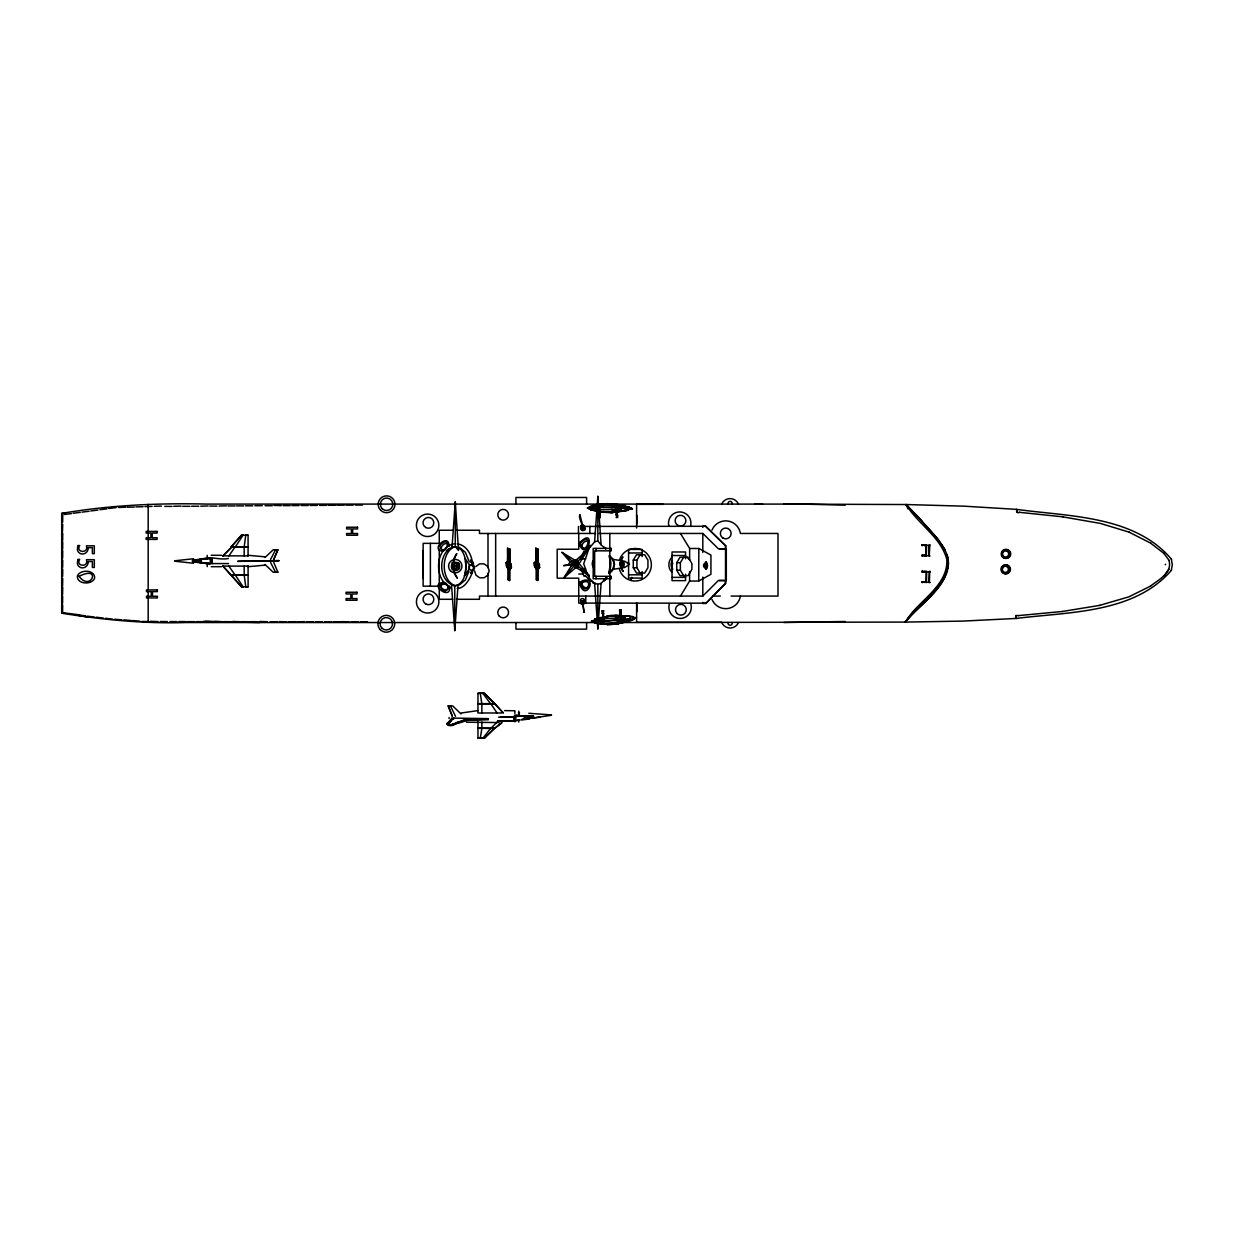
<?xml version="1.0" encoding="UTF-8"?>
<svg xmlns="http://www.w3.org/2000/svg" width="1234" height="1234" viewBox="0 0 1234 1234"><rect width="100%" height="100%" fill="white"/><g stroke="black" fill="none" stroke-linecap="round" stroke-linejoin="round"><path stroke-width="1.5" d="M509.472 562.488L509.457 559.125L507.621 558.154L507.652 561.516M537.608 562.396L537.592 559.033L535.772 558.061C537.268 562.534 531.869 562.488 535.972 568.566L538.07 569.398L539.52 567.578L534.368 562.642L534.43 565.912L535.972 568.566L534.368 562.642M599.122 510.861C598.12 515.781 600.865 514.516 598.613 515.21M930.143 582.51L921.875 581.738L926.549 582.51M925.006 572.052L921.875 571.28L921.875 572.052L926.549 571.28M930.02 555.979L921.752 555.207L926.426 555.979M924.883 545.521L921.752 544.749L921.752 545.521L926.426 544.749M922.415 555.979L922.415 555.207M922.415 545.521L922.415 544.749M922.538 582.51L922.538 581.738M922.538 572.052L922.538 571.28M924.76 582.51L924.76 581.738M924.76 572.052L924.76 571.28M924.636 555.979L924.636 555.207M924.636 545.521L924.636 544.749M925.006 581.738L921.875 582.51M924.883 555.207L921.752 555.979M929.433 582.51L929.433 581.738M929.433 572.052L929.433 571.28M929.31 555.979L929.31 555.207M929.31 545.521L929.31 544.749M930.143 571.28L930.143 572.052L921.875 571.28M930.02 544.749L930.02 545.521L921.752 544.749M62.471 531.669L62.733 524.28M62.595 585.703L62.733 578.252M213.05 621.72L205.662 621.442M222.089 621.72L214.654 621.442M240.214 621.735L232.779 621.458M267.223 621.735L259.834 621.473M295.528 621.674L288.093 621.782M296.978 621.782L304.412 621.689M341.725 621.612L349.176 621.89M455.238 513.066L455.269 501.914L458.524 550.457L455.269 546.554L455.269 501.914L452.014 547.433L455.269 546.554L460.606 549.176A18.587 18.587 0 0 1 464.971 558.354L465.943 565.851A36.881 36.881 0 0 1 464.493 575.754L469.151 569.105A9.671 9.671 0 0 0 469.043 564.293L464.971 558.354M597.811 513.082L597.842 496.346L601.097 544.873L605.863 548.914M599.616 504.29L590.778 506.279L590.731 509.843L598.66 510.861L598.675 505.169L592.659 505.57L587.631 508.099L596.577 511.107M680.474 596.068L689.59 581.044L689.605 571.465M689.636 559.974L689.652 548.482L680.474 533.458M158.075 621.581L150.641 621.288M689.59 581.044L698.722 581.044L698.83 548.482L689.652 548.482M603.071 617.771L602.67 612.542L603.611 620.841L603.457 612.989L602.285 613.699L602.053 610.861L603.673 610.784L602.994 614.116M1016.122 618.45L1015.983 615.581L1016.122 618.45L962.998 621.088L905.447 622.09C918.204 602.639 944.997 588.371 948.622 562.935M1016.646 512.295C1017.448 505.061 1014.857 514.948 1019.392 512.295M603.164 620.841L603.303 612.758L603.333 613.776M621.118 619.992L620.779 611.663L621.118 619.992L620.162 611.694L620.579 616.923M62.656 522.167L62.733 514.933M62.656 549.161L62.733 541.942M62.656 540.507L62.733 533.289M62.656 576.34L62.733 569.105M62.656 567.285L62.733 560.066M62.656 557.999L62.733 550.765M62.579 603.318L62.656 596.084M62.733 587.137L62.595 594.587M62.61 612.28L62.687 605.046M599.739 515.195L599.169 507.714L599.138 516.059M616.722 510.521C614.948 517.879 617.972 511.478 617.756 517.447L616.152 517.447C617.509 519.128 616.059 488.602 617.278 515.442M589.806 507.39L591.333 507.205L588.001 508.069M607.73 503.565L599.354 505.092L599.369 504.243L603.102 503.904M621.304 505.832C617.818 505.817 630.528 505.169 626.61 509.935L611.848 512.588L599.246 511.663L597.78 510.537L597.873 505.385L599.369 504.243L596.408 504.937M620.208 505.647L619.468 510.953L619.561 505.508L612.002 503.719L625.437 505.94L607.467 503.673M602.963 512.28L612.11 512.619L621.489 510.969M616.877 504.382L612.002 503.765M599.616 507.128L617.062 507.421L617.386 515.457L616.769 513.02L617.262 515.149L617.247 514.331M621.473 511.385L616.738 512.079M625.16 506.526L628.492 506.665L632.44 508.917L628.492 507.714L616.692 507.483L616.522 515.473M627.52 507.914L629.124 507.698M925.901 554.467L926.04 545.999M926.024 580.998L926.163 572.53M926.379 554.467L926.533 546.014M926.503 580.998L926.657 572.545M928.878 554.513L929.032 546.06M929.433 546.06L929.279 554.529L929.588 546.076M929.001 581.044L929.156 572.591M929.403 581.06L929.711 572.607M619.777 612.851C620.933 611.139 620.471 615.334 621.165 609.935L619.561 610.012L619.777 612.866M602.979 614.008L603.179 613.252L603.287 615.257L602.701 613.144L602.747 614.023M620.486 613.267L620.548 612.326L620.64 614.362M506.218 562.735L507.652 561.285L506.218 562.735L506.295 566.005L507.837 568.658L509.935 569.491L511.37 567.671L506.218 562.735L507.837 568.658L511.354 568.041L511.292 564.771L509.75 562.118L511.292 564.771M507.837 568.658L511.37 567.671L509.935 569.491M534.43 565.912L538.086 569.044L539.52 567.578L535.988 568.195M537.885 562.025L539.428 564.678L537.885 562.025L539.505 567.948L539.428 564.678M508.315 579.98L508.331 549.454L509.596 550.04L509.58 580.551L508.315 579.98L508.315 555.67M536.451 579.887L536.481 549.377L537.746 549.948L537.716 580.458L536.451 579.887L536.451 555.578M599.462 515.642L599.4 510.783M599.354 507.698L599.431 515.318M620.501 614.439L620.07 612.372L620.579 613.144M705.293 565.882L704.614 565.373L705.509 565.588M507.621 558.154L509.457 559.125L509.441 562.966M535.772 558.061L537.592 559.033L537.592 562.874M603.426 620.949L603.272 617.648L611.061 615.658L625.006 615.843M596.315 511.046L612.11 512.496L625.36 510.398M599.323 515.288L599.092 507.745M599.061 515.118L599.601 510.799M617.278 515.257L616.877 514.177L616.645 515.164M616.506 514.917L617.262 515.087L617.247 507.668M603.503 613.56L602.963 612.388L603.133 614.871M1165.205 564.771L1165.667 564.231M471.959 565.727L472.175 562.318L473.301 562.38L471.835 562.55M606.727 577.666L601.097 583.373L597.842 584.268C588.325 582.402 586.69 571.357 583.682 563.799L588.957 548.606L594.603 541.865L597.842 496.346L597.842 540.97L601.097 544.873M601.097 583.373L597.842 628.908L594.603 583.373M607.02 511.832L599.23 511.709M611.987 504.305L619.561 505.508M611.863 512.033L607.329 511.848M602.593 613.807L603.287 612.511L603.364 614.918M620.81 611.987L619.992 612.295L620.995 612.712M620.995 613.051L620.81 612.265L620.779 614.27M472.344 572.854L471.203 572.345L472.344 572.854L472.668 569.352M573.486 564.354C573.131 560.236 579.965 561.701 577.928 565.311C576.185 569.368 571.774 562.072 574.473 566.051M573.594 564.863L573.795 562.905M575.877 566.499L574.427 564.941L574.967 562.241L576.371 561.779M577.928 565.311L578.144 563.367M577.373 564.031L576.957 565.28M248.08 546.77L231.19 546.909L244.162 546.986L245.736 535.186L248.08 535.17L248.08 556.025M620.07 612.542L620.455 614.223M628.353 563.753L628.584 562.118M1171.344 570.247L1172.3 564.786L1171.405 559.326M448.991 546.261C449.346 531.576 428.63 550.626 443.515 551.243M477.959 721.797L477.959 738.086L480.304 738.148L481.877 728.214L494.849 728.122L501.822 722.445M582.109 526.64C584.654 527.828 578.129 518.65 579.749 514.809M583.975 612.403L582.556 601.498L584.129 612.372M704.83 564.432L706.064 561.917L707.283 566.699L706.064 569.213L704.83 564.432A7.065 2.036 6.5 0 0 707.283 566.699M630.882 580.489L631.731 577.342M468.951 571.219L465.372 580.011L459.187 585.07M470.462 572.468L472.036 572.622C472.175 570.478 472.529 572.36 471.99 571.589C474.35 568.257 467.547 588.788 457.212 588.417M581.507 557.151L584.083 551.305M602.423 613.606L602.624 612.789M619.931 612.758L620.116 611.956M616.445 515.18L617.262 514.825M617.416 514.701L616.938 515.658L616.368 514.902M609.75 556.349A25.204 25.204 0 0 1 608.778 573.409L612.48 569.429L614.517 564.354L612.48 559.28L609.241 555.917L610.414 563.799L608.778 573.409C615.967 570.123 616.306 559.588 609.241 555.917M577.188 564.987L577.173 563.275M622.075 622.538L905.447 622.09C917.201 600.912 948.175 586.921 946.833 559.449C940.771 536.651 916.97 523.386 906.203 504.536L963.739 506.156L1016.801 509.38M277.866 549.747L273.022 561.208L277.866 549.747L273.254 549.747L265.017 557.49M590.176 545.212L589.081 547.125M612.033 624.327L607.143 624.435L616.306 624.018L629.618 620.239M573.594 563.383L574.905 561.917M573.872 564.694L574.041 563.12M575.245 563.552L576.54 562.596L578.252 563.876M575.368 566.452L577.836 564.817M576.833 566.298L577.867 563.522M672.731 563.136L671.805 566.298L672.731 569.476M270.539 559.573L275.568 549.747M612.002 503.719L607.452 504.382M591.703 621.257L596.886 623.417L602.902 623.432L602.516 617.756L600.171 617.679L615.843 615.118L625.299 616.167M605.385 548.498L604.675 547.51C607.082 548.883 604.552 548.174 605.262 547.665L604.475 547.803L605.539 548.544M472.19 563.676L473.47 563.383L472.684 563.306M473.347 563.398L472.483 563.491M633.273 560.128L636.513 554.776L644.703 554.776L647.943 560.128L647.943 567.702L644.703 573.07L636.513 573.07L633.273 567.702L633.273 560.128L636.914 560.128L640.138 554.776M691.395 570.262L688.156 575.615L679.949 575.615L676.726 570.262L676.726 562.689L679.949 557.336L688.156 557.336L691.395 562.689M683.59 575.615L680.366 570.262L680.366 562.689L683.59 557.336M605.308 548.266L604.675 547.51M605.262 547.665L604.475 547.803L605.555 547.973M574.628 563.506L573.224 562.596L587.353 550.364L577.697 566.036L563.938 577.774L573.671 562.01M457.413 722.522L452.785 725.438L448.173 725.438L451.089 720.486M200.062 560.298C207.605 554.822 219.806 560.637 228.475 558.447L228.475 558.447M200.787 562.411L200.787 559.573M473.208 563.383L472.421 563.707L473.47 563.383M605.94 577.805L603.688 580.69L606.388 577.512M606.542 578.052L603.688 580.69L606.665 577.682M235.247 546.986L243.098 535.186L248.08 535.155M222.83 556.025L231.899 546.878L222.83 555.902L228.892 555.84L235.247 546.724M584.068 601.945C587.06 598.475 579.332 596.855 580.597 601.22M581.677 527.288C578.345 532.579 588.942 530.713 584.052 526.872M449.068 548.544L446.461 550.888M606.11 577.666L603.688 580.69M1150.52 586.042C1158.448 579.872 1172.809 572.684 1168.922 560.329M1164.094 575.846L1169.014 569.198M1171.482 570.231C1133.845 613.822 1068.521 611.802 1015.968 618.465M617.185 514.994L617.077 512.989L616.584 515.504M606.249 578.021L604.413 580.381L606.341 577.898M480.304 738.148L482.941 738.148L490.793 728.214M605.138 548.22L604.475 547.803L605.555 548.312M470.833 573.548L473.486 569.105L473.362 564.293M563.938 577.774L574.473 565.434M576.818 562.704L587.353 550.364M577.049 565.835L576.047 564.925L577.527 564.293M590.083 546.832L582.494 554.004L588.957 548.606M534.353 563.013L535.787 561.547M477.959 728.276L490.793 728.446L497.148 722.013M584.16 526.424L705.817 526.286L725.654 545.844L725.654 548.775M725.53 545.706L725.499 583.682L725.654 580.504M905.201 622.09C920.549 602.886 949.717 586.489 948.252 558.848M905.447 622.09C921.196 601.914 959.805 580.042 944.936 549.917M456.487 599.292L479.471 599.292L479.471 596.068L702.809 596.068L718.373 580.504L726.302 580.504L726.302 548.775L718.373 548.775L702.809 533.458L598.845 533.458M705.725 603.549L725.453 583.481L705.987 603.364L702.809 603.549L702.809 602.377M494.849 727.89L484.53 737.994L477.959 737.994M446.909 723.911L451.567 719.376L451.567 718.08L488.309 718.62L488.309 719.731L467.655 720.317L450.379 725.607L446.909 723.911L451.567 718.79M494.849 728.122L484.53 738.086L482.941 738.148M601.668 618.141L603.04 616.877L603.411 617.571M453.942 718.157L447.541 724.219L450.379 721.797M448.405 588.726C444.826 592.875 436.821 585.332 442.944 583.034M589.096 586.381C582.664 591.95 577.605 577.743 586.952 581.013M603.719 621.412L621.273 619.73M501.822 722.877L494.849 728.276L490.793 728.446M632.302 620.085L636.358 617.509L632.502 618.959M576.941 565.095C572.684 567.301 575.26 559.465 577.342 563.861M634.415 618.573L636.389 617.879M475.954 566.529L479.61 563.876L484.129 563.876L487.785 566.529L489.188 570.833L487.785 575.137L484.129 577.79L479.61 577.79L475.954 575.137L474.566 570.833M202.283 558.971L200.864 560.483L201.466 562.457L208.238 563.336M570.879 561.655L568.766 563.799L570.879 565.943M595.22 622.8L591.965 621.165L600.418 617.632M525.268 719.53L527.72 719.083M525.992 719.206L521.164 719.838M628.168 510.305L625.098 510.753L631.037 508.501L628.229 506.603M448.173 725.176L452.785 725.176L457.413 722.245M452.03 547.217C437.237 554.313 438.332 582.926 455.608 585.749M514.825 720.795L497.58 721.165L514.825 720.795L514.825 721.875M632.44 508.547L625.345 510.814M576.587 563.691L577.651 562.519M588.633 507.698L587.893 508.115L590.978 509.858M698.722 581.044L710.938 574.288L710.938 555.069L698.83 548.482M1150.659 586.042L1128.848 596.855L1099.772 605.339M525.854 719.16L527.72 717.401L533.52 716.198L533.52 717.247L527.334 719.16M596.5 618.589L594.68 619.314L600.171 617.679L594.665 619.283L594.958 622.831L597.148 623.355M595.528 622.615L596.516 622.723M636.358 617.509L633.798 618.419L635.248 617.941L632.271 616.445L625.006 615.812M599.431 516.028L599.77 514.871M620.656 619.992L630.805 619.175M625.407 508.84L627.998 507.899L625.437 506.896M589.004 507.344L587.276 508.115L588.618 508.069M592.922 505.616L587.893 508.115L592.613 509.287M467.408 718.62L449.932 725.391L465.665 719.838M533.52 717.247L524.172 719.391M529.679 718.404L531.546 717.818L531.546 716.661L526.301 718.419L527.813 718.743M592.721 621.55L591.965 621.18L596.593 619.715M446.909 723.309L450.379 725.006L467.655 719.731L488.309 719.144L472.838 719.221M629.294 620.964L616.306 624.018L623.725 621.751L623.278 616.321C637.654 613.606 623.509 626.085 635.248 617.956L633.428 618.404M529.849 718.62L528.877 718.882M621.581 506.233L603.148 505.261L587.893 508.13L603.071 509.781L621.52 509.472M195.003 559.85L195.79 559.65M594.603 541.865L597.842 540.97M528.815 718.435L532.502 717.448L532.502 716.399L516.275 715.55M200.201 561.485L195.003 562.133L206.387 563.583L228.475 563.583M522.568 719.499L525.329 718.79M625.792 622.121L629.587 621.165M195.682 562.38L192.519 561.609L192.519 560.39L201.882 558.832M629.247 620.363L624.358 621.535M573.424 560.699L576.849 559.881M455.269 546.554C440.538 551.644 440.538 580.643 455.269 585.749C465.526 583.343 466.498 569.753 465.588 561.069M604.583 580.119L603.534 580.366L604.783 580.427M192.519 560.39L198.705 559.943M616.568 624.08L625.499 621.936M530.25 718.342L531.036 718.25M625.7 620.887C614.671 622.63 602.686 624.605 591.965 621.165L606.989 618.543L625.437 617.663M461.13 713.021L477.959 710.614M603.056 616.907L620.239 615.565M705.37 564.848L704.923 566.468M199.337 559.604L209.888 558.215M454.004 543.87C434.538 547.85 433.458 580.026 450.796 587.816M526.702 716.044L515.735 716.229L515.735 720.702L518.804 720.178M519.56 715.396L514.825 715.072M533.52 716.198L518.804 715.689L518.804 711.108M518.804 720.347L513.915 720.702L513.915 716.214L519.653 715.581M264.909 565.157L248.08 566.699M563.722 565.527L568.936 564.648M551.459 715.288L532.502 718.034L539.86 717.232M1062.273 611.493L1099.926 605.339M174.58 560.807L193.537 558.74M621.489 511.154L625.36 510.567M521.55 719.499L526.995 718.712M616.476 511.894L607.02 511.786M519.915 720.116L517.817 720.332M108.669 508.454L116.011 507.621M606.727 616.059L611.308 615.473M99.877 509.719L107.05 508.824M64.245 514.485L71.418 513.591M73.13 513.251L80.303 512.357M81.999 512.141L89.172 511.246M90.807 510.953L97.98 510.058M596.068 622.538L185.64 622.538C144.07 623.818 102.669 619.73 61.7 613.236L61.7 513.39C109.749 505.138 158.538 502.901 207.266 504.089L805.015 504.089M198.705 562.041L192.519 561.609M563.737 565.681L570.771 564.956M580.998 559.203L585.703 558.724M612.48 569.429L624.759 567.455L629.417 564.354L624.759 561.254L612.48 559.28M1018.59 615.581L1062.412 611.478M627.813 619.19L630.605 618.944M204.844 558.724L211.446 558.663L211.446 563.336M624.358 619.483L630.775 618.805M611.324 615.612L625.252 615.781M616.059 617.602L620.671 617.231M625.576 619.252L599.153 621.365M616.46 622.46L621.072 622.075M611.771 624.342L616.553 623.941M208.006 558.539L193.537 560.39L193.537 561.609L209.765 563.583M604.83 621.088L593.878 621.427M599.184 621.735L602.207 621.52M477.944 693.369L484.515 693.369L494.834 703.812L477.944 703.812M602.053 610.892L603.657 610.815M619.561 610.043L621.165 609.966M845.151 621.473L783.744 622.522M595.606 505.94L587.893 508.13L600.742 507.375M590.731 509.843L596.315 511.077M607.452 504.351L602.84 503.858M125.806 507.143L118.433 507.513M504.629 717.139L514.054 716.8C484.222 717.494 515.951 716.352 498.551 717.139M607.452 623.802L611.725 623.679M154.25 506.264L161.469 506.094M127.256 507.205L134.491 507.035M135.91 506.896L143.129 506.727M144.887 506.588L152.121 506.418M196.206 559.773L197.162 559.789M248.096 575.229L231.205 575.229L222.83 565.974L241.525 586.829L243.113 586.844M607.421 624.527L612.049 624.45M477.944 703.642L494.834 703.642L503.21 712.974M503.21 712.728L484.515 693.23L477.944 693.23L477.944 712.974L501.698 712.99M599.246 513.56L599.77 515.719L599.77 513.514M598.644 517.74L600.248 517.74L599.724 514.763M231.205 575.121L248.096 575.029M222.83 566.097L248.096 566.097M593.909 621.797L595.436 621.859L591.333 621.226L595.42 621.504M243.098 535.14L241.525 535.155L231.19 546.909L241.525 535.17L243.098 535.186M248.08 546.971L244.162 546.986M248.096 565.974L248.096 586.829L241.525 586.813L231.205 575.029M273.84 505.416L281.29 505.632M181.136 506.11L173.747 506.279M208.176 505.986L200.726 506.156M226.501 505.847L219.066 506.017M254.898 505.724L262.348 505.678M336.851 505.2L344.286 505.153M61.7 513.39L65.217 513.375M663.26 504.336L636.605 504.336L636.605 527.998M705.817 526.286L702.809 526.286L702.809 527.334M452.662 530.25L439.258 530.25L439.258 543.346L423.139 543.346L423.139 586.181L439.258 586.181L439.258 548.945M456.487 530.25L479.471 530.25L479.471 533.474L595.59 533.458M725.654 545.844L705.694 526.424M423.139 550.811L423.139 578.515M628.584 552.971L642.112 552.971M211.215 555.285L221.426 555.285M248.08 555.285L264.909 556.827M672.036 555.516L685.564 555.516M228.892 555.84L248.08 555.902M573.455 560.282L576.972 560.282M676.726 562.689L680.366 562.689M209.888 563.784L199.337 562.38M211.215 566.699L221.426 566.699M575.214 567.316L578.731 567.316M633.273 567.702L636.914 567.702L640.138 573.07M676.726 570.262L680.366 570.262M277.866 572.144L273.254 572.252L265.017 564.509M578.731 574.011L582.587 574.011M628.584 574.813L642.112 574.813M672.036 577.373L685.564 577.373M585.502 576.448L585.24 575.46L590.022 580.782L591.564 580.782M454.667 585.965L458.03 585.07L454.775 630.605L451.536 585.07L454.775 585.965L454.775 630.605L454.744 613.869M712.928 596.068L720.347 596.068M731.13 596.068L777.991 596.068L777.991 533.458L740.4 533.458A14.839 14.839 0 0 0 712.003 530.08M452.662 599.292L439.258 599.292L439.258 588.063M705.786 603.164L578.731 603.102L578.731 578.175L557.182 578.175L557.182 549.238L578.731 549.238L578.731 533.458M1015.983 615.581L1018.744 615.581M452.338 716.306L448.173 705.848L452.785 705.956L461.022 713.992M499.014 722.569L466.56 722.198M754.93 504.089L762.627 504.089M783.744 504.104L906.203 504.536L921.644 520.609M61.7 613.236L65.217 613.252M599.801 622.861L592.69 621.196M345.844 505.122L353.078 505.153M355.207 505.045L362.441 505.076M319.359 505.338L326.594 505.354M328.198 505.261L335.432 505.292M291.872 505.554L299.106 505.57M301.034 505.477L308.253 505.493M310.073 505.4L317.308 505.431M265.094 505.693L272.313 505.724M283.002 505.616L290.221 505.647M236.558 505.878L243.777 505.894M245.551 505.801L252.769 505.817M209.78 506.079L216.999 506.11M227.904 505.94L235.123 505.955M191.578 506.233L198.813 506.248M164.785 506.372L172.02 506.403M182.694 506.295L189.928 506.31M358.384 621.705L350.934 621.813M804.907 504.151L845.151 505.153M595.066 507.097L598.104 507.128M595.066 507.467L603.873 507.436M248.096 586.813L245.751 586.798L244.178 574.998M360.297 621.813L367.531 621.905M333.288 621.813L340.522 621.89M315.164 621.797L322.398 621.874M324.449 621.797L331.684 621.89M279.146 621.689L286.381 621.782M306.125 621.797L313.359 621.874M250.641 621.658L257.86 621.735M270.184 621.72L277.403 621.797M241.648 621.658L248.867 621.735M224.156 621.643L231.39 621.72M178.837 621.535L186.072 621.612M187.784 621.627L195.018 621.705M196.669 621.627L203.903 621.705M169.876 621.55L177.11 621.643M259.634 622.538L203.595 621.288M160.204 621.504L167.438 621.597M141.848 621.458L149.083 621.55M504.629 710.614L514.825 710.753M612.265 505.261L616.877 505.338M603.117 507.56L612.234 507.714M616.136 507.652L621.566 507.884M626.779 507.976L620.347 507.714M612.172 510.136L616.799 510.213M612.002 507.575L616.846 507.806M481.877 728.214L477.959 728.122M623.787 507.791L627.998 507.899M525.082 715.813L525.992 718.003L531.036 716.26L530.25 716.013M451.567 718.666L453.942 718.759M528.815 713.283L551.459 714.918M601.668 618.095L602.084 623.263L607.406 624.404M193.537 563.259L174.58 561.177M628.908 616.121L634.986 618.018M624.358 621.566L623.941 616.398L611.061 615.658M625.283 615.982L629.201 616.306M123.693 619.884L130.912 620.486M132.578 620.563L139.797 621.149M114.731 619.237L121.935 619.838M62.764 612.897L69.968 613.56M472.961 562.596L469.676 561.871M444.533 582.371C426.409 583.158 452.199 602.3 449.484 585.903M582.571 568.566L585.703 568.874M1016.662 509.38C1069.107 516.63 1134.432 515.318 1171.56 559.326M1019.238 512.295L1063.029 516.861M574.689 562.396L575.692 563.29M596.5 622.676L600.927 623.772M596.886 623.417L603.904 624.25M621.319 505.2L616.614 504.444M591.965 621.165L594.433 621.566M70.739 613.714L77.912 614.64M96.314 617.201L103.486 618.126M105.615 618.296L112.788 619.221M87.383 616.152L94.555 617.077M523.756 719.53L525.19 719.221L523.756 716.013L514.593 716.584L514.609 720.641M629.818 508.177L632.44 508.917M78.683 614.841L85.825 615.997M592.875 582.957L595.451 583.404M1062.875 516.876L1100.45 523.432L1129.403 532.24M518.804 712.836L519.56 715.658M75.259 614.763L87.599 616.985M621.597 504.999L625.453 505.709M518.342 712.789L519.56 713.021M457.212 543.87C467.578 545.166 472.653 556.735 472.637 566.144M630.435 508.346L631.299 508.547L630.435 507.992M593.755 582.88L591.009 580.443M198.319 560.02L200.201 560.498M629.895 508.161L631.299 508.562M445.15 583.003L446.261 583.358M603.272 617.771L602.902 613.283L603.148 615.211M620.825 612.342L620.471 611.555L620.625 614.023M599.755 515.102L599.308 513.329M507.837 568.288L509.951 569.136M538.194 549.207L535.757 548.143L535.864 568.072L538.302 569.152L538.194 549.207L538.302 567.347M538.225 553.711L535.787 552.631L535.757 548.143L535.864 568.072L535.849 565.079M510.166 569.244L510.058 549.3L510.166 569.244L507.729 568.164L507.606 548.22L510.058 549.3L510.089 553.804L507.637 552.724M575.152 564.524L576.047 564.925M536.481 579.101L537.746 579.687M508.346 579.193L509.596 579.764M1129.264 532.24L1150.936 543.284M589.204 541.788C585.132 538.718 578.7 546.292 583.898 548.806M448.497 544.132C444.441 541.063 437.993 548.621 443.207 551.135M459.187 547.217L465.372 552.292L468.951 561.069M573.671 566.036L561.948 552.369L577.111 561.547A2.854 2.854 0 0 0 573.224 562.596M575.969 567.455L589.343 575.769L579.132 563.707L577.944 566.036L589.343 575.769M201.882 563.167L200.062 561.686M1150.782 543.284L1164.248 553.634M561.948 552.369L574.273 562.889M914.502 513.591L905.957 504.536L909.35 508.269M914.101 512.974L928.169 528.121M921.397 520.609L938.349 539.613L945.182 549.901M470.478 559.912L472.684 562.75M927.814 527.535L938.364 540.091M933.382 533.844L942.144 545.305M524.172 715.627L525.854 718.311M482.941 693.462L490.777 703.966M1164.094 553.634L1169.061 560.329M228.907 566.159L235.262 575.275M604.722 580.396L606.264 577.898L604.398 579.918M490.777 703.719L497.148 713.082M235.262 574.998L243.113 586.798M941.943 544.934L945.028 550.133M584.083 576.309L580.998 568.874M576.201 563.352L576.694 564.2M607.159 624.466L603.58 623.463L603.657 624.311M270.539 562.411L275.568 572.252M450.472 705.956L455.516 716.306M273.717 562.318L277.866 572.252M448.173 705.848L452.338 716.198M906.203 504.536L907.946 508.871M582.217 601.976L583.034 601.837M589.682 579.594L590.022 580.782M509.75 562.118L511.354 568.041M947.064 554.606L948.329 559.125M579.903 514.809L582.957 526.548M480.288 693.462L481.862 703.966M599.369 507.776L599.601 515.303M620.841 612.696L620.779 616.923M603.272 615.103L603.179 613.252M602.948 615.118L602.932 613.499M620.579 616.83L620.733 620.008M603.071 617.679L603.241 620.856M620.779 616.799L620.933 620.008M617.123 510.614L617.201 513.359M616.923 510.629L616.846 515.01M507.606 548.22L507.729 568.164M597.811 612.172L597.842 628.908L597.842 584.268M726.055 548.775L726.055 580.504M724.404 548.775L719.345 548.775M724.404 580.504L719.113 580.504M702.809 533.458L702.809 552.431M702.809 577.096L702.809 596.068M691.919 563.522L691.919 569.414M685.564 558.724L685.564 551.984L672.036 551.984L672.036 580.628L685.564 580.628L685.564 574.165M642.112 556.596L642.112 549.423L628.584 549.423L628.584 578.067L642.112 578.067L642.112 571.62M636.96 515.411L636.96 524.049M636.914 560.128L636.914 567.702M636.852 603.21L636.852 611.848M636.605 603.21L636.605 622.291L721.659 622.291L722.476 623.88A9.101 9.101 0 0 0 738.472 622.538M609.812 533.458L609.812 596.068M596.084 548.405L596.084 550.842M596.084 576.309L596.084 578.746M589.852 526.424L589.852 533.458M586.597 504.089L586.597 497.472L515.951 497.472L515.951 504.089M586.597 622.538L586.597 629.155L515.951 629.155L515.951 622.538M585.764 596.068L585.764 603.102M578.468 526.424L578.468 533.458M537.746 549.948L537.716 580.458M518.804 719.746L518.804 722.075M514.825 711.293L514.825 713.437M509.596 550.04L509.58 580.551M495.667 533.474L495.667 596.068M488.001 533.474L488.001 567.609M488.001 573.301L488.001 596.068M481.862 703.719L481.862 713.082M481.877 722.013L481.877 728.446M449.083 717.509L449.083 718.574M430.388 543.346L430.388 586.181M276.971 560.483L276.971 561.516M244.162 546.724L244.162 555.84M244.178 566.159L244.178 575.275M212.14 558.4L212.14 563.583M210.304 558.4L210.304 563.583M207.235 555.377L207.235 558.4M207.235 563.583L207.235 566.607M148.173 504.382L148.173 622.229M721.659 504.089A9.178 9.178 0 0 1 738.472 504.089M732.163 622.538A2.129 2.129 0 0 1 730.112 625.252A2.129 2.129 0 0 1 728.075 622.538M740.4 596.068A14.839 14.839 0 0 1 712.003 599.446M593.847 567.794A5.646 5.646 0 0 1 593.847 559.804M594.325 567.332A4.566 4.566 0 0 1 594.325 560.884M573.224 565.45A2.854 2.854 0 0 1 572.931 563.275M577.697 562.01A2.854 2.854 0 0 1 578.53 564.015M577.389 566.977A3.409 3.409 0 0 1 574.797 567.316M572.73 565.727A3.409 3.409 0 0 1 572.391 563.136M574.797 560.714A3.409 3.409 0 0 1 576.571 560.714M452.6 563.475A4.196 4.196 0 0 1 459.495 565.002A4.196 4.196 0 0 1 455.207 570.617A4.196 4.196 0 0 1 451.937 564.354M619.36 560.544A16.289 16.289 0 0 1 644.426 551.428A16.289 16.289 0 0 1 644.426 578.098A16.289 16.289 0 0 1 619.36 568.967M672.206 568.751A8.299 8.299 0 0 1 672.206 560.452M668.859 526.07A11.229 11.229 0 0 1 679.718 511.925A11.229 11.229 0 0 1 690.562 526.07M690.947 604.336A11.229 11.229 0 0 1 680.104 618.481A11.229 11.229 0 0 1 669.244 604.336M467.887 572.16A12.031 12.031 0 0 1 464.493 575.754M1003.119 550.75A4.473 4.458 88.5 0 1 1009.427 550.75A4.473 4.458 88.5 0 1 1009.427 557.074A4.473 4.458 88.5 0 1 1003.119 557.074M1002.409 556.148A4.473 4.458 88.5 0 1 1001.962 555.069M1001.807 553.912A4.473 4.458 88.5 0 1 1002.409 551.675M1006.204 550.858A3.07 3.054 88.5 0 1 1006.99 550.95M1008.841 552.385A3.07 3.054 88.5 0 1 1009.15 553.125M1009.15 554.714A3.07 3.054 88.5 0 1 1008.841 555.454M1007.468 566.668A3.07 3.054 88.5 0 1 1008.101 567.162M1008.903 568.535A3.07 3.054 88.5 0 1 1008.903 570.123M1001.715 568.164A4.473 4.458 88.5 0 1 1008.579 565.666A4.473 4.458 88.5 0 1 1008.579 572.992A4.473 4.458 88.5 0 1 1001.715 570.478M671.975 572.345A10.72 10.72 0 0 1 671.975 557.182M687.137 557.182A10.72 10.72 0 0 1 688.834 559.403M728.075 504.089A2.129 2.129 0 0 1 730.112 501.374A2.129 2.129 0 0 1 732.163 504.089M706.295 563.707A2.036 2.036 0 0 1 706.295 567.47M705.246 567.594A2.036 2.036 0 0 1 703.503 565.311A2.036 2.036 0 0 1 705.786 563.568M706.573 564.216A1.728 1.728 0 0 1 706.573 566.961M705.293 567.301A1.728 1.728 0 0 1 705.293 563.876M706.82 568.519A7.065 5.352 25.9 0 1 705.293 562.611M704.83 566.699A7.065 2.036 -6.6 0 1 707.283 564.432M706.064 569.213A7.065 6.617 90 0 1 706.064 561.917M705.308 568.519A7.065 5.352 -25.9 0 1 706.82 562.611M452.261 562.781L452.076 568.982L458.57 569.167L458.77 562.966L452.261 562.781M620.162 562.426L620.054 566.082L623.895 566.19L624.003 562.534L620.162 562.426M88.077 547.695C88.879 552.709 82.323 556.241 78.791 552.493A5.183 5.183 0 0 1 77.387 549.732L77.804 545.521L79.701 545.521C75.197 552.662 89.095 553.85 86.395 545.829L94.308 545.829L94.308 553.619L92.38 553.619L92.38 547.695L88.077 547.695M88.077 561.547C88.879 566.545 82.323 570.093 78.791 566.344A5.183 5.183 0 0 1 77.387 563.583L77.804 559.372L79.701 559.372C75.197 566.499 89.095 567.702 86.395 559.681L94.308 559.681L94.308 567.47L92.38 567.47L92.38 561.547L88.077 561.547M77.449 575.877C76.508 584.453 91.871 585.209 94.586 578.33C95.512 569.738 80.164 569.013 77.449 575.877M79.069 576.324C90.977 592.443 102.052 564.601 79.069 576.324M439.566 545.844C445.69 561.455 453.279 531.175 439.566 545.844M578.962 543.376C586.551 564.678 597.75 523.71 578.962 543.376M580.258 543.5C586.397 559.11 593.97 528.831 580.258 543.5M454.868 565.681C456.025 569.491 457.984 563.105 454.868 565.681M621.705 564.139L622.861 564.462L621.705 564.139M580.659 601.575C582.078 609.781 587.708 596.932 580.659 601.575M440.168 585.641C444.857 601.59 455.038 577.682 440.168 585.641M579.24 582.463C585.579 605.724 600.295 571.203 579.24 582.463M580.859 583.296C585.548 599.246 595.729 575.337 580.859 583.296M580.535 526.239C581.862 534.615 587.739 521.519 580.535 526.239M581.121 600.912L581.075 603.842L584.098 603.904L584.145 600.958L581.121 600.912M581.029 525.545L580.921 528.553L583.975 528.615L584.083 525.607L581.029 525.545M605.416 547.958L604.475 547.803L605.462 547.973M606.233 577.882L604.444 580.396L606.202 577.882M470.678 564.863L469.121 566.421L469.121 568.627L470.678 570.17L472.869 570.17L474.427 568.627L474.427 566.421L472.869 564.863L470.678 564.863M455.516 562.874L452.168 565.882L455.315 569.075L458.678 566.067L455.516 562.874M622.09 562.488L620.116 564.246L621.967 566.128L623.941 564.354L622.09 562.488M199.738 561.223L194.494 561.671L194.494 560.329L199.738 561.223M357.567 527.226L346.631 527.226L346.631 528.908L351.412 528.908L351.412 533.535L346.631 533.535L346.631 535.217L357.567 535.217L357.567 533.535L352.677 533.535L352.677 528.908L357.567 528.908L357.567 527.226M157.104 531.407L146.152 531.407L146.152 533.073L150.934 533.073L150.934 537.716L146.152 537.716L146.152 539.397L157.104 539.397L157.104 537.716L152.198 537.716L152.198 533.073L157.104 533.073L157.104 531.407M611.262 548.405L593.184 548.405L593.184 578.746L611.262 578.746L611.262 576.309L594.649 576.309L594.649 550.842L611.262 550.842L611.262 548.405M279.146 560.652L237.746 561.347L279.146 560.652M157.412 589.929L146.476 589.929L146.476 591.61L151.258 591.61L151.258 596.238L146.476 596.238L146.476 597.919L157.412 597.919L157.412 596.238L152.522 596.238L152.522 591.61L157.412 591.61L157.412 589.929M356.996 592.258L346.06 592.258L346.06 593.94L350.842 593.94L350.842 598.567L346.06 598.567L346.06 600.248L356.996 600.248L356.996 598.567L352.106 598.567L352.106 593.94L356.996 593.94L356.996 592.258M605.4 548.282L604.475 547.803L605.37 548.266M450.518 570.895A6.71 6.71 0 0 0 461.747 567.887A6.71 6.71 0 0 0 453.526 559.665A6.71 6.71 0 0 0 450.518 570.895M723.047 538.117A5.383 5.383 0 0 0 731.13 533.458A5.383 5.383 0 0 0 723.047 528.784A5.383 5.383 0 0 0 723.047 538.117M677.805 525.345A5.383 5.383 0 0 0 685.888 520.686A5.383 5.383 0 0 0 677.805 516.028A5.383 5.383 0 0 0 677.805 525.345M677.065 613.529A5.383 5.383 0 0 0 686.089 611.123A5.383 5.383 0 0 0 679.487 604.521A5.383 5.383 0 0 0 677.065 613.529M380.365 629.772A8.437 8.437 0 0 0 394.464 625.916A8.437 8.437 0 0 0 384.082 615.643A8.437 8.437 0 0 0 380.365 629.772M381.923 628.199A6.232 6.232 0 0 0 392.335 625.36A6.232 6.232 0 0 0 384.669 617.771A6.232 6.232 0 0 0 381.923 628.199M1002.995 552.4A3.07 3.054 88.5 0 0 1005.648 556.997A3.07 3.054 88.5 0 0 1008.286 552.4A3.07 3.054 88.5 0 0 1002.995 552.4M1001.777 551.691A4.473 4.458 88.5 0 0 1005.648 558.4A4.473 4.458 88.5 0 0 1009.505 551.691A4.473 4.458 88.5 0 0 1001.777 551.691M1002.748 567.81A3.07 3.054 88.5 0 0 1005.386 572.406A3.07 3.054 88.5 0 0 1008.039 567.81A3.07 3.054 88.5 0 0 1002.748 567.81M1001.53 567.1A4.473 4.458 88.5 0 0 1005.386 573.81A4.473 4.458 88.5 0 0 1009.258 567.1A4.473 4.458 88.5 0 0 1001.53 567.1M419.683 533.258A11.229 11.229 0 0 0 438.471 528.214A11.229 11.229 0 0 0 424.712 514.455A11.229 11.229 0 0 0 419.683 533.258M425.715 527.504A5.383 5.383 0 0 0 433.797 522.83A5.383 5.383 0 0 0 425.715 518.172A5.383 5.383 0 0 0 425.715 527.504M419.714 609.735A11.229 11.229 0 0 0 438.517 604.691A11.229 11.229 0 0 0 424.758 590.932A11.229 11.229 0 0 0 419.714 609.735M425.745 603.966A5.383 5.383 0 0 0 433.828 599.308A5.383 5.383 0 0 0 425.745 594.634A5.383 5.383 0 0 0 425.745 603.966M499.354 616.244A5.383 5.383 0 0 0 508.377 613.822A5.383 5.383 0 0 0 501.775 607.221A5.383 5.383 0 0 0 499.354 616.244M500.48 519.421A5.383 5.383 0 0 0 508.547 514.763A5.383 5.383 0 0 0 500.48 510.089A5.383 5.383 0 0 0 500.48 519.421M380.658 510.274A8.437 8.437 0 0 0 394.741 506.418A8.437 8.437 0 0 0 384.376 496.145A8.437 8.437 0 0 0 380.658 510.274M382.201 508.701A6.232 6.232 0 0 0 392.613 505.863A6.232 6.232 0 0 0 384.946 498.258A6.232 6.232 0 0 0 382.201 508.701M622.784 557.105A13.111 13.111 0 0 0 623.232 571.543A11.692 11.692 0 0 1 622.784 557.105M456.703 553.758A22.212 22.212 0 0 0 457.459 578.252A19.821 19.821 0 0 1 456.703 553.758"/></g></svg>
